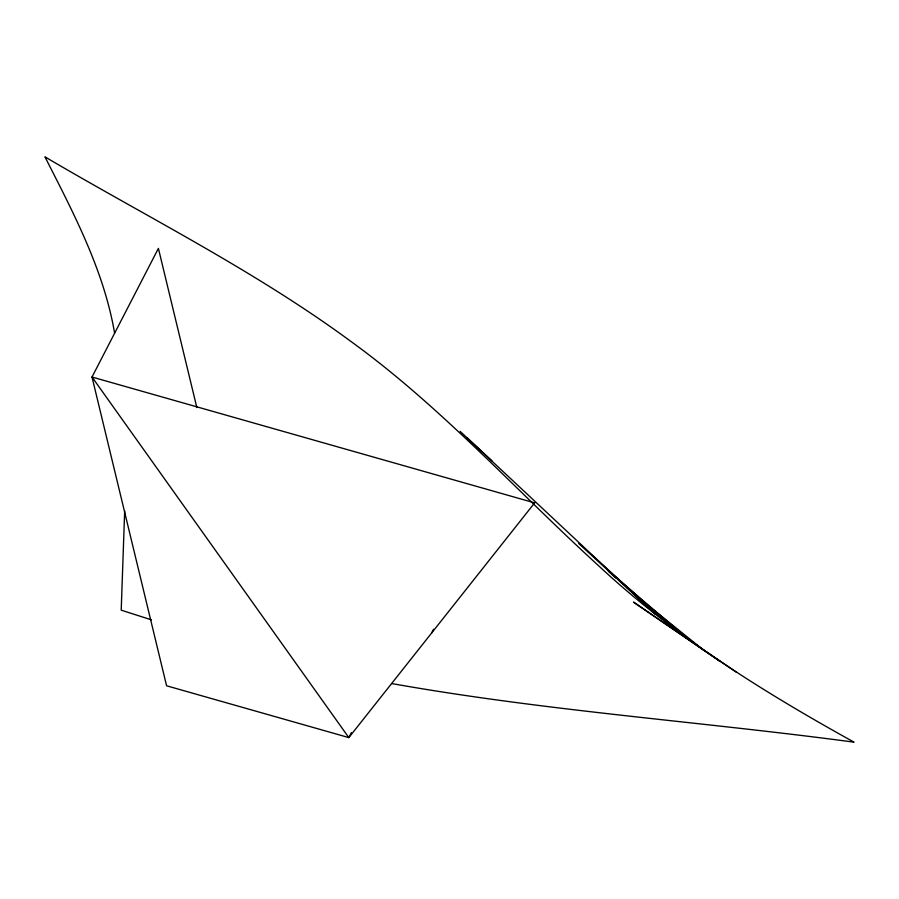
<?xml version="1.0" encoding="UTF-8"?>
<svg xmlns="http://www.w3.org/2000/svg" width="899" height="899" viewBox="0 0 899 899"><rect width="100%" height="100%" fill="white"/><g stroke="black" fill="none" stroke-linecap="round" stroke-linejoin="round"><path stroke-width="1.35" d="M124.68 510.767L121.208 610.174L151.414 619.838M351.385 732.651L348.823 737.596L166.585 685.78L92.013 377.029L158.404 248.394L196.836 407.539M431.689 632.93L433.599 629.221M391.773 683.566C544.783 710.806 700.119 721.571 854.05 742.158C763.689 692.129 675.25 637.031 599.33 566.415C517.004 491.528 442.218 407.708 351.767 342.058C255.417 271.015 147.784 217.457 44.95 156.842C73.493 213.119 103.79 270.026 114.566 332.945M736.483 672.272L633.469 602.094L719.93 661.327M632.907 593.273L635.076 595.014M638.346 597.644L703.614 650.101M607.702 570.359L687.162 638.312M608.702 571.562L616.085 578.046M626.637 587.305L670.957 626.21L578.787 543.524L655.146 613.893L467.278 438.027M460.142 431.385L491.854 460.794M534.647 502.878L348.823 737.596L92.013 377.029L534.647 502.878"/></g></svg>
